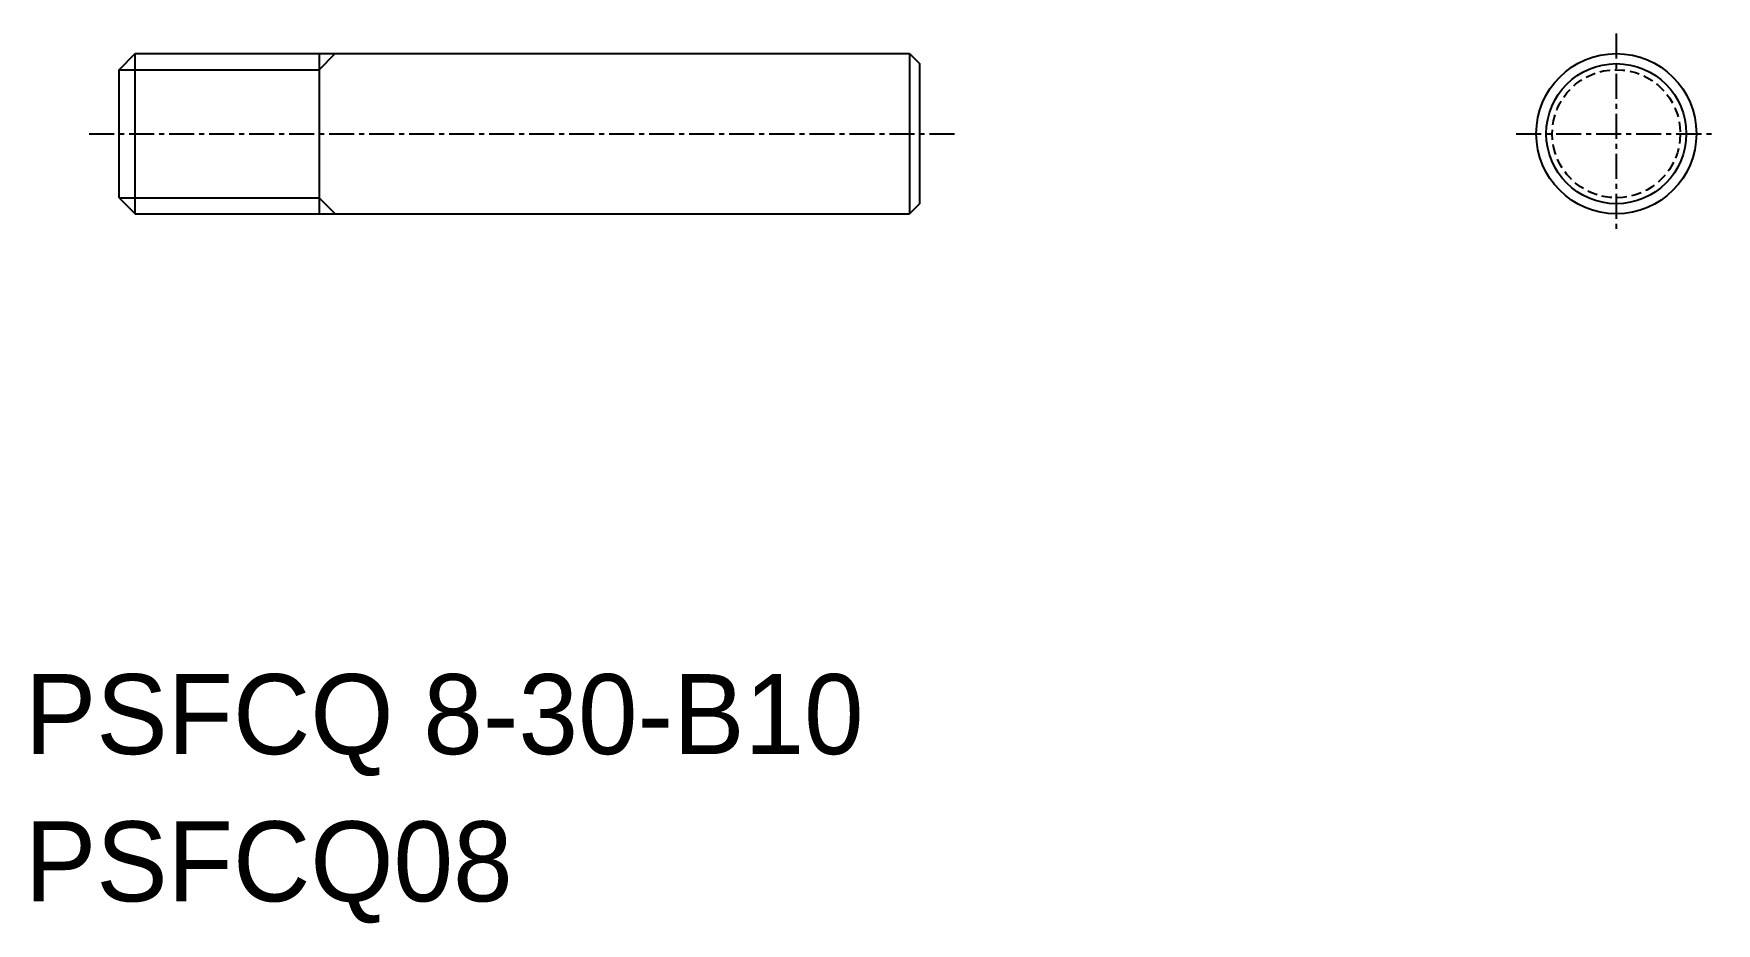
# Model space of a CAD drawing. Extents: x 98.6 to 182.7, y 78.3 to 122.7.
import ezdxf

# ---------------------------------------------------------------- set-up
doc = ezdxf.new("R2010")
doc.units = 0
doc.linetypes.add('CENTER', pattern=[2, 1.25, -0.25, 0.25, -0.25])
doc.linetypes.add('DASHED', pattern=[0.75, 0.5, -0.25])
doc.layers.get('0').update_dxf_attribs({"linetype": 'CONTINUOUS'})
doc.layers.add('CENTER', color=1, linetype='CENTER')

msp = doc.modelspace()

# ---------------------------------------------------------------- linework, layer by layer
at = {"color": 7, "linetype": 'CONTINUOUS'}
for p, q in [((102.891, 120.936), (103.691, 121.736)), ((103.691, 121.736), (142.391, 121.736)), ((103.691, 113.736), (103.691, 121.736)), ((112.891, 121.736), (112.891, 113.736)), ((142.391, 121.736), (142.391, 113.736)), ((142.391, 121.736), (142.891, 121.236)), ((142.891, 121.236), (142.891, 114.236)), ((102.891, 114.536), (102.891, 120.936)), ((142.891, 119.486), (142.891, 119.486)), ((102.891, 114.536), (103.691, 113.736)), ((103.691, 113.736), (142.391, 113.736)), ((142.891, 114.236), (142.391, 113.736))]:
    msp.add_line(p, q, dxfattribs=at)
at = {"color": 3, "linetype": 'CONTINUOUS'}
for p, q in [((112.891, 120.936), (113.691, 121.736)), ((102.891, 120.936), (112.891, 120.936)), ((102.891, 114.536), (112.891, 114.536)), ((112.891, 114.536), (113.691, 113.736))]:
    msp.add_line(p, q, dxfattribs=at)
at = {"color": 7, "linetype": 'CONTINUOUS'}
for radius in [4, 3.5]:
    msp.add_circle((177.716, 117.736), radius, dxfattribs=at)
at = {"color": 3, "linetype": 'DASHED'}
msp.add_circle((177.716, 117.736), 3.2, dxfattribs=at)
at = {"layer": 'CENTER', "color": 1, "linetype": 'CENTER'}
for p, q in [((177.716, 122.736), (177.716, 112.736)), ((101.388, 117.736), (144.861, 117.736)), ((172.716, 117.736), (182.716, 117.736))]:
    msp.add_line(p, q, dxfattribs=at)

# ---------------------------------------------------------------- texts
at = {"color": 7, "linetype": 'CONTINUOUS'}
for s, p in [('PSFCQ 8-30-B10', (98.183, 86.731)), ('PSFCQ08', (98.183, 79.374))]:
    msp.add_text(s, height=4, dxfattribs=at).set_placement(p)

doc.saveas('drawing.dxf')
